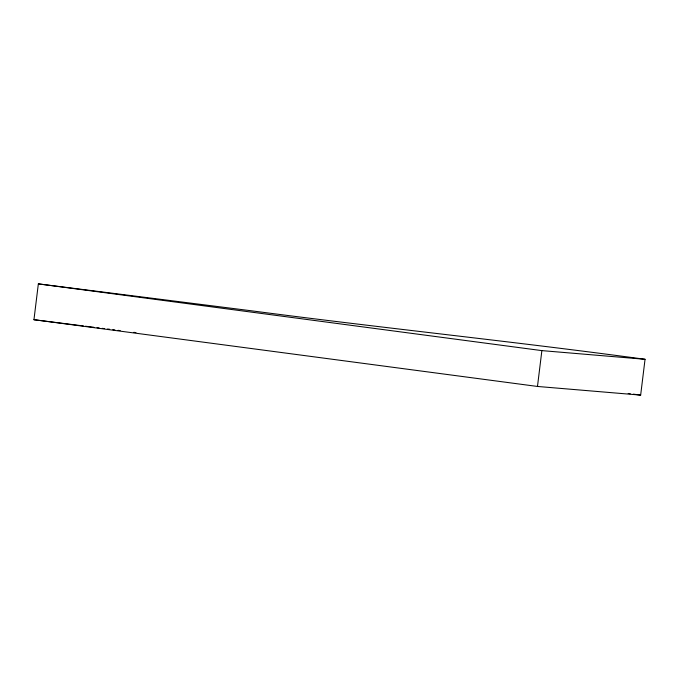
<?xml version="1.0" encoding="UTF-8"?>
<svg xmlns="http://www.w3.org/2000/svg" width="679" height="679" viewBox="0 0 679 679"><rect width="100%" height="100%" fill="white"/><g stroke="black" fill="none" stroke-linecap="round" stroke-linejoin="round"><path stroke-width="1.02" d="M33.95 319.707L38.347 283.881L251.799 310.846C382.752 328.059 514.173 341.537 645.05 359.293L640.653 395.119L537.479 386.453L33.95 319.707L83.373 325.945M537.479 386.453L541.876 350.619L645.05 359.293M85.469 326.217L93.889 327.278M97.038 327.677L99.142 327.94M102.3 328.339L104.396 328.611M107.554 329.001L109.658 329.273M112.807 329.671L114.912 329.935M118.07 330.334L120.175 330.597M133.839 332.328L135.944 332.591M38.347 283.881L541.876 350.619M628.185 393.447L630.256 393.727M633.38 394.143L640.653 395.119"/></g></svg>
